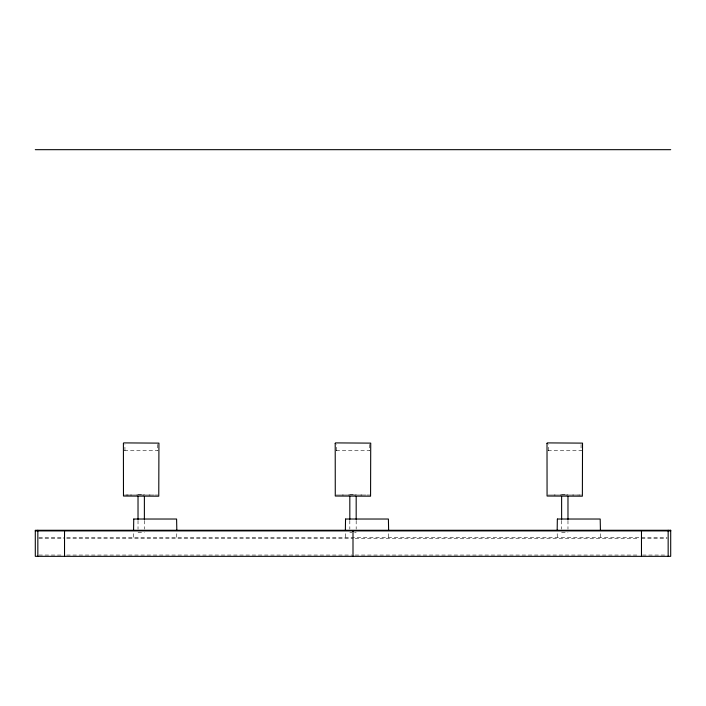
<?xml version="1.0" encoding="UTF-8"?>
<svg xmlns="http://www.w3.org/2000/svg" width="706" height="706" viewBox="0 0 706 706"><rect width="100%" height="100%" fill="white"/><g stroke="black" fill="none" stroke-linecap="round" stroke-linejoin="round"><path stroke-width="0.53" stroke-dasharray="3.53 2.65" d="M124.936 450.737L124.936 444.401M336.736 450.737L336.736 444.401M548.536 450.737L548.536 444.401M176.659 537.248L176.827 532.527M388.459 537.248L388.627 532.527M600.259 537.248L600.427 532.527M128.06 495.038L154.34 495.038M339.86 495.038L366.14 495.038M551.66 495.038L577.94 495.038M124.309 450.737L158.091 450.737M336.109 450.737L369.891 450.737M547.909 450.737L581.691 450.737M138.023 494.306L144.377 494.306M349.823 494.306L356.177 494.306M561.623 494.306L567.977 494.306M126.348 495.038L128.157 495.038M577.843 495.038L579.652 495.038M124.309 495.038L158.091 495.038M336.109 495.038L369.891 495.038M547.909 495.038L581.691 495.038M138.023 532.43L144.377 532.43M349.823 532.43L351.915 532.43M354.589 532.43L356.177 532.43M561.623 532.43L567.977 532.43M38.909 537.266L64.528 537.266M66.735 537.266L639.265 537.266M641.472 537.266L667.091 537.266M38.909 538.537L64.528 538.537M66.735 538.537L353 538.537M355.206 538.537L639.265 538.537M641.472 538.537L667.091 538.537M38.909 555.057L63.461 555.057M66.735 555.057L351.897 555.057M355.206 555.057L639.265 555.057M642.539 555.057L667.091 555.057M557.29 537.213L557.166 532.527M345.49 537.213L345.366 532.527M133.69 537.213L133.566 532.527M581.064 444.401L581.064 450.737M567.977 520.446L567.977 529.165M561.623 520.446L561.623 529.165M369.264 444.401L369.264 450.737M356.177 520.446L356.177 529.165M349.823 520.446L349.823 529.165M157.464 444.401L157.464 450.737M144.377 520.446L144.377 529.165M138.023 520.446L138.023 529.165"/><path stroke-width="1.06" d="M133.743 519.042L133.566 530.338M345.543 519.042L345.366 530.338M557.343 519.042L557.166 530.338M35.3 149.672L670.7 149.672M133.822 519.025L176.597 519.025L176.827 530.338M345.622 519.025L388.397 519.025L388.627 530.338M557.422 519.025L600.197 519.025L600.427 530.338M35.3 530.912L670.7 530.912M668.158 530.277L668.158 556.328M641.472 530.912L641.472 556.328M567.977 496.486L567.977 519.36M561.623 496.486L561.623 519.36M356.177 496.486L356.177 519.36M353 530.912L353 556.328M349.823 496.486L349.823 519.36M144.377 496.486L144.377 519.36M138.023 496.486L138.023 519.36M64.528 530.912L64.528 556.328M37.842 530.277L37.842 556.328M123.409 443.342L123.471 496.027L158.771 496.186L158.929 443.121L123.859 442.9L123.409 443.342M335.209 443.342L335.271 496.027L370.571 496.186L370.729 443.121L335.659 442.9L335.209 443.342M547.009 443.342L547.071 496.027L582.371 496.186L582.529 443.121L547.459 442.9L547.009 443.342M670.7 530.277L35.3 530.277L35.3 556.328L670.7 556.328L670.7 530.277"/></g></svg>
